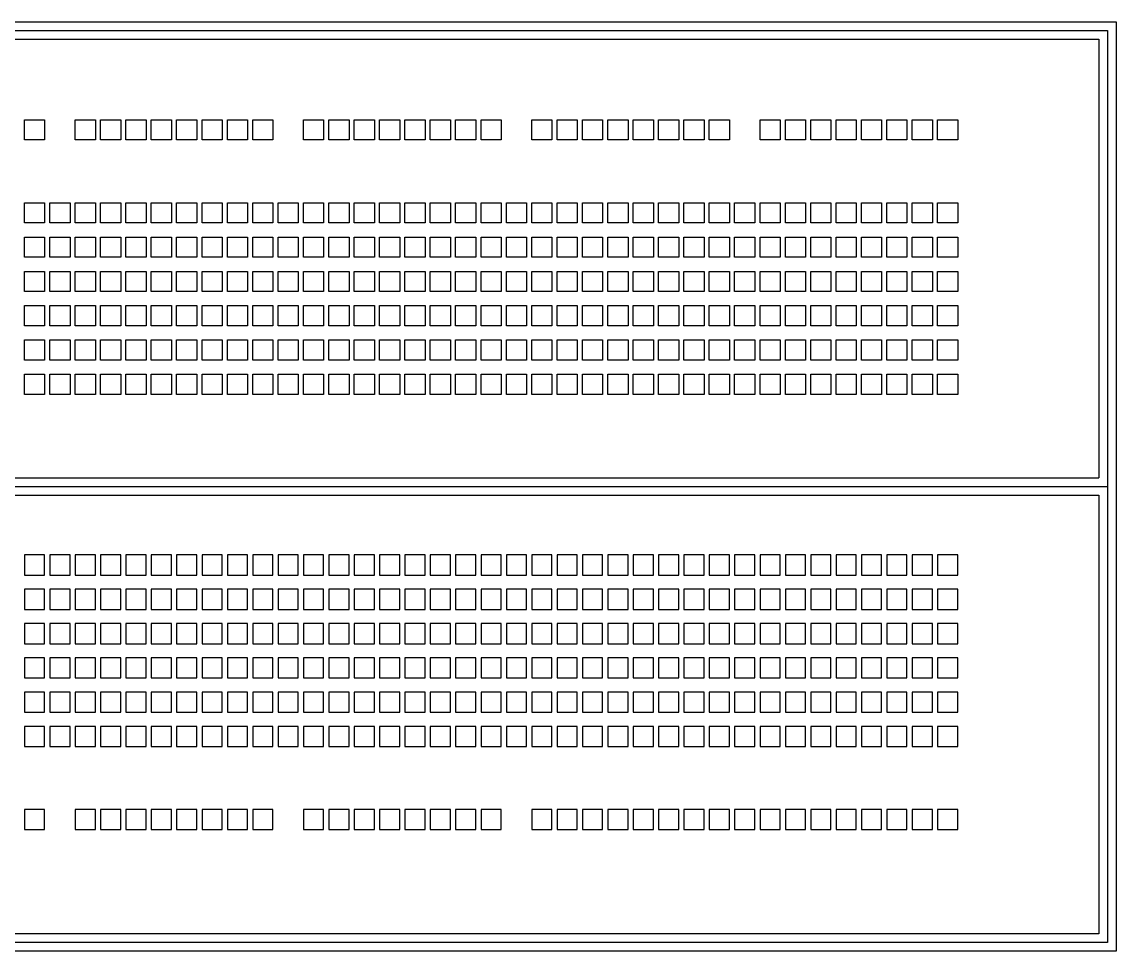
# Model space of a CAD drawing. Header units: millimetres. Extents: x 1729 to 7209, y 940 to 3564.
# Drawn here: x 2773.6 to 2837.2, y 2214.5 to 2268.5 of the extents above; entities that cross this region are included whole.
import ezdxf

# ---------------------------------------------------------------- set-up
doc = ezdxf.new("R2010")
doc.units = ezdxf.units.MM

# ---------------------------------------------------------------- blocks, each defined once
blk = doc.blocks.new('protobord16.5x5.4')
for p, q in [((2060.694, 2578.89), (2224.697, 2578.89)), ((2061.194, 2579.39), (2224.197, 2579.39)), ((2061.194, 2578.39), (2224.197, 2578.39))]:
    blk.add_line(p, q)
for points in [[(2060.194, 2605.889), (2225.197, 2605.889), (2225.197, 2551.89), (2060.194, 2551.89)], [(2060.694, 2605.389), (2224.697, 2605.389), (2224.697, 2552.39), (2060.694, 2552.39)], [(2161.736, 2600.206), (2162.909, 2600.206), (2162.909, 2599.033), (2161.736, 2599.033)], [(2164.685, 2600.206), (2165.858, 2600.206), (2165.858, 2599.033), (2164.685, 2599.033)], [(2166.16, 2600.206), (2167.332, 2600.206), (2167.332, 2599.033), (2166.16, 2599.033)], [(2167.634, 2600.206), (2168.807, 2600.206), (2168.807, 2599.033), (2167.634, 2599.033)], [(2169.108, 2600.206), (2170.281, 2600.206), (2170.281, 2599.033), (2169.108, 2599.033)], [(2170.583, 2600.206), (2171.755, 2600.206), (2171.755, 2599.033), (2170.583, 2599.033)], [(2172.057, 2600.206), (2173.23, 2600.206), (2173.23, 2599.033), (2172.057, 2599.033)], [(2173.532, 2600.206), (2174.704, 2600.206), (2174.704, 2599.033), (2173.532, 2599.033)], [(2175.006, 2600.206), (2176.179, 2600.206), (2176.179, 2599.033), (2175.006, 2599.033)], [(2177.955, 2600.206), (2179.128, 2600.206), (2179.128, 2599.033), (2177.955, 2599.033)], [(2179.429, 2600.206), (2180.602, 2600.206), (2180.602, 2599.033), (2179.429, 2599.033)], [(2180.904, 2600.206), (2182.076, 2600.206), (2182.076, 2599.033), (2180.904, 2599.033)], [(2182.378, 2600.206), (2183.551, 2600.206), (2183.551, 2599.033), (2182.378, 2599.033)], [(2183.853, 2600.206), (2185.025, 2600.206), (2185.025, 2599.033), (2183.853, 2599.033)], [(2185.327, 2600.206), (2186.5, 2600.206), (2186.5, 2599.033), (2185.327, 2599.033)], [(2186.801, 2600.206), (2187.974, 2600.206), (2187.974, 2599.033), (2186.801, 2599.033)], [(2188.276, 2600.206), (2189.449, 2600.206), (2189.449, 2599.033), (2188.276, 2599.033)], [(2191.225, 2600.206), (2192.397, 2600.206), (2192.397, 2599.033), (2191.225, 2599.033)], [(2192.699, 2600.206), (2193.872, 2600.206), (2193.872, 2599.033), (2192.699, 2599.033)], [(2194.174, 2600.206), (2195.346, 2600.206), (2195.346, 2599.033), (2194.174, 2599.033)], [(2195.648, 2600.206), (2196.821, 2600.206), (2196.821, 2599.033), (2195.648, 2599.033)], [(2197.122, 2600.206), (2198.295, 2600.206), (2198.295, 2599.033), (2197.122, 2599.033)], [(2198.597, 2600.206), (2199.769, 2600.206), (2199.769, 2599.033), (2198.597, 2599.033)], [(2200.071, 2600.206), (2201.244, 2600.206), (2201.244, 2599.033), (2200.071, 2599.033)], [(2201.546, 2600.206), (2202.718, 2600.206), (2202.718, 2599.033), (2201.546, 2599.033)], [(2204.495, 2600.206), (2205.667, 2600.206), (2205.667, 2599.033), (2204.495, 2599.033)], [(2205.969, 2600.206), (2207.142, 2600.206), (2207.142, 2599.033), (2205.969, 2599.033)], [(2207.443, 2600.206), (2208.616, 2600.206), (2208.616, 2599.033), (2207.443, 2599.033)], [(2208.918, 2600.206), (2210.09, 2600.206), (2210.09, 2599.033), (2208.918, 2599.033)], [(2210.392, 2600.206), (2211.565, 2600.206), (2211.565, 2599.033), (2210.392, 2599.033)], [(2211.867, 2600.206), (2213.039, 2600.206), (2213.039, 2599.033), (2211.867, 2599.033)], [(2213.341, 2600.206), (2214.514, 2600.206), (2214.514, 2599.033), (2213.341, 2599.033)], [(2214.816, 2600.206), (2215.988, 2600.206), (2215.988, 2599.033), (2214.816, 2599.033)], [(2161.736, 2595.378), (2162.909, 2595.378), (2162.909, 2594.205), (2161.736, 2594.205)], [(2163.211, 2595.378), (2164.383, 2595.378), (2164.383, 2594.205), (2163.211, 2594.205)], [(2164.685, 2595.378), (2165.858, 2595.378), (2165.858, 2594.205), (2164.685, 2594.205)], [(2166.16, 2595.378), (2167.332, 2595.378), (2167.332, 2594.205), (2166.16, 2594.205)], [(2167.634, 2595.378), (2168.807, 2595.378), (2168.807, 2594.205), (2167.634, 2594.205)], [(2169.108, 2595.378), (2170.281, 2595.378), (2170.281, 2594.205), (2169.108, 2594.205)], [(2170.583, 2595.378), (2171.755, 2595.378), (2171.755, 2594.205), (2170.583, 2594.205)], [(2172.057, 2595.378), (2173.23, 2595.378), (2173.23, 2594.205), (2172.057, 2594.205)], [(2173.532, 2595.378), (2174.704, 2595.378), (2174.704, 2594.205), (2173.532, 2594.205)], [(2175.006, 2595.378), (2176.179, 2595.378), (2176.179, 2594.205), (2175.006, 2594.205)], [(2176.48, 2595.378), (2177.653, 2595.378), (2177.653, 2594.205), (2176.48, 2594.205)], [(2177.955, 2595.378), (2179.128, 2595.378), (2179.128, 2594.205), (2177.955, 2594.205)], [(2179.429, 2595.378), (2180.602, 2595.378), (2180.602, 2594.205), (2179.429, 2594.205)], [(2180.904, 2595.378), (2182.076, 2595.378), (2182.076, 2594.205), (2180.904, 2594.205)], [(2182.378, 2595.378), (2183.551, 2595.378), (2183.551, 2594.205), (2182.378, 2594.205)], [(2183.853, 2595.378), (2185.025, 2595.378), (2185.025, 2594.205), (2183.853, 2594.205)], [(2185.327, 2595.378), (2186.5, 2595.378), (2186.5, 2594.205), (2185.327, 2594.205)], [(2186.801, 2595.378), (2187.974, 2595.378), (2187.974, 2594.205), (2186.801, 2594.205)], [(2188.276, 2595.378), (2189.449, 2595.378), (2189.449, 2594.205), (2188.276, 2594.205)], [(2189.75, 2595.378), (2190.923, 2595.378), (2190.923, 2594.205), (2189.75, 2594.205)], [(2191.225, 2595.378), (2192.397, 2595.378), (2192.397, 2594.205), (2191.225, 2594.205)], [(2192.699, 2595.378), (2193.872, 2595.378), (2193.872, 2594.205), (2192.699, 2594.205)], [(2194.174, 2595.378), (2195.346, 2595.378), (2195.346, 2594.205), (2194.174, 2594.205)], [(2195.648, 2595.378), (2196.821, 2595.378), (2196.821, 2594.205), (2195.648, 2594.205)], [(2197.122, 2595.378), (2198.295, 2595.378), (2198.295, 2594.205), (2197.122, 2594.205)], [(2198.597, 2595.378), (2199.769, 2595.378), (2199.769, 2594.205), (2198.597, 2594.205)], [(2200.071, 2595.378), (2201.244, 2595.378), (2201.244, 2594.205), (2200.071, 2594.205)], [(2201.546, 2595.378), (2202.718, 2595.378), (2202.718, 2594.205), (2201.546, 2594.205)], [(2203.02, 2595.378), (2204.193, 2595.378), (2204.193, 2594.205), (2203.02, 2594.205)], [(2204.495, 2595.378), (2205.667, 2595.378), (2205.667, 2594.205), (2204.495, 2594.205)], [(2205.969, 2595.378), (2207.142, 2595.378), (2207.142, 2594.205), (2205.969, 2594.205)], [(2207.443, 2595.378), (2208.616, 2595.378), (2208.616, 2594.205), (2207.443, 2594.205)], [(2208.918, 2595.378), (2210.09, 2595.378), (2210.09, 2594.205), (2208.918, 2594.205)], [(2210.392, 2595.378), (2211.565, 2595.378), (2211.565, 2594.205), (2210.392, 2594.205)], [(2211.867, 2595.378), (2213.039, 2595.378), (2213.039, 2594.205), (2211.867, 2594.205)], [(2213.341, 2595.378), (2214.514, 2595.378), (2214.514, 2594.205), (2213.341, 2594.205)], [(2214.816, 2595.378), (2215.988, 2595.378), (2215.988, 2594.205), (2214.816, 2594.205)], [(2161.736, 2593.385), (2162.909, 2593.385), (2162.909, 2592.213), (2161.736, 2592.213)], [(2163.211, 2593.385), (2164.383, 2593.385), (2164.383, 2592.213), (2163.211, 2592.213)], [(2164.685, 2593.385), (2165.858, 2593.385), (2165.858, 2592.213), (2164.685, 2592.213)], [(2166.16, 2593.385), (2167.332, 2593.385), (2167.332, 2592.213), (2166.16, 2592.213)], [(2167.634, 2593.385), (2168.807, 2593.385), (2168.807, 2592.213), (2167.634, 2592.213)], [(2169.108, 2593.385), (2170.281, 2593.385), (2170.281, 2592.213), (2169.108, 2592.213)], [(2170.583, 2593.385), (2171.755, 2593.385), (2171.755, 2592.213), (2170.583, 2592.213)], [(2172.057, 2593.385), (2173.23, 2593.385), (2173.23, 2592.213), (2172.057, 2592.213)], [(2173.532, 2593.385), (2174.704, 2593.385), (2174.704, 2592.213), (2173.532, 2592.213)], [(2175.006, 2593.385), (2176.179, 2593.385), (2176.179, 2592.213), (2175.006, 2592.213)], [(2176.48, 2593.385), (2177.653, 2593.385), (2177.653, 2592.213), (2176.48, 2592.213)], [(2177.955, 2593.385), (2179.128, 2593.385), (2179.128, 2592.213), (2177.955, 2592.213)], [(2179.429, 2593.385), (2180.602, 2593.385), (2180.602, 2592.213), (2179.429, 2592.213)], [(2180.904, 2593.385), (2182.076, 2593.385), (2182.076, 2592.213), (2180.904, 2592.213)], [(2182.378, 2593.385), (2183.551, 2593.385), (2183.551, 2592.213), (2182.378, 2592.213)], [(2183.853, 2593.385), (2185.025, 2593.385), (2185.025, 2592.213), (2183.853, 2592.213)], [(2185.327, 2593.385), (2186.5, 2593.385), (2186.5, 2592.213), (2185.327, 2592.213)], [(2186.801, 2593.385), (2187.974, 2593.385), (2187.974, 2592.213), (2186.801, 2592.213)], [(2188.276, 2593.385), (2189.449, 2593.385), (2189.449, 2592.213), (2188.276, 2592.213)], [(2189.75, 2593.385), (2190.923, 2593.385), (2190.923, 2592.213), (2189.75, 2592.213)], [(2191.225, 2593.385), (2192.397, 2593.385), (2192.397, 2592.213), (2191.225, 2592.213)], [(2192.699, 2593.385), (2193.872, 2593.385), (2193.872, 2592.213), (2192.699, 2592.213)], [(2194.174, 2593.385), (2195.346, 2593.385), (2195.346, 2592.213), (2194.174, 2592.213)], [(2195.648, 2593.385), (2196.821, 2593.385), (2196.821, 2592.213), (2195.648, 2592.213)], [(2197.122, 2593.385), (2198.295, 2593.385), (2198.295, 2592.213), (2197.122, 2592.213)], [(2198.597, 2593.385), (2199.769, 2593.385), (2199.769, 2592.213), (2198.597, 2592.213)], [(2200.071, 2593.385), (2201.244, 2593.385), (2201.244, 2592.213), (2200.071, 2592.213)], [(2201.546, 2593.385), (2202.718, 2593.385), (2202.718, 2592.213), (2201.546, 2592.213)], [(2203.02, 2593.385), (2204.193, 2593.385), (2204.193, 2592.213), (2203.02, 2592.213)], [(2204.495, 2593.385), (2205.667, 2593.385), (2205.667, 2592.213), (2204.495, 2592.213)], [(2205.969, 2593.385), (2207.142, 2593.385), (2207.142, 2592.213), (2205.969, 2592.213)], [(2207.443, 2593.385), (2208.616, 2593.385), (2208.616, 2592.213), (2207.443, 2592.213)], [(2208.918, 2593.385), (2210.09, 2593.385), (2210.09, 2592.213), (2208.918, 2592.213)], [(2210.392, 2593.385), (2211.565, 2593.385), (2211.565, 2592.213), (2210.392, 2592.213)], [(2211.867, 2593.385), (2213.039, 2593.385), (2213.039, 2592.213), (2211.867, 2592.213)], [(2213.341, 2593.385), (2214.514, 2593.385), (2214.514, 2592.213), (2213.341, 2592.213)], [(2214.816, 2593.385), (2215.988, 2593.385), (2215.988, 2592.213), (2214.816, 2592.213)], [(2161.736, 2591.393), (2162.909, 2591.393), (2162.909, 2590.22), (2161.736, 2590.22)], [(2163.211, 2591.393), (2164.383, 2591.393), (2164.383, 2590.22), (2163.211, 2590.22)], [(2164.685, 2591.393), (2165.858, 2591.393), (2165.858, 2590.22), (2164.685, 2590.22)], [(2166.16, 2591.393), (2167.332, 2591.393), (2167.332, 2590.22), (2166.16, 2590.22)], [(2167.634, 2591.393), (2168.807, 2591.393), (2168.807, 2590.22), (2167.634, 2590.22)], [(2169.108, 2591.393), (2170.281, 2591.393), (2170.281, 2590.22), (2169.108, 2590.22)], [(2170.583, 2591.393), (2171.755, 2591.393), (2171.755, 2590.22), (2170.583, 2590.22)], [(2172.057, 2591.393), (2173.23, 2591.393), (2173.23, 2590.22), (2172.057, 2590.22)], [(2173.532, 2591.393), (2174.704, 2591.393), (2174.704, 2590.22), (2173.532, 2590.22)], [(2175.006, 2591.393), (2176.179, 2591.393), (2176.179, 2590.22), (2175.006, 2590.22)], [(2176.48, 2591.393), (2177.653, 2591.393), (2177.653, 2590.22), (2176.48, 2590.22)], [(2177.955, 2591.393), (2179.128, 2591.393), (2179.128, 2590.22), (2177.955, 2590.22)], [(2179.429, 2591.393), (2180.602, 2591.393), (2180.602, 2590.22), (2179.429, 2590.22)], [(2180.904, 2591.393), (2182.076, 2591.393), (2182.076, 2590.22), (2180.904, 2590.22)], [(2182.378, 2591.393), (2183.551, 2591.393), (2183.551, 2590.22), (2182.378, 2590.22)], [(2183.853, 2591.393), (2185.025, 2591.393), (2185.025, 2590.22), (2183.853, 2590.22)], [(2185.327, 2591.393), (2186.5, 2591.393), (2186.5, 2590.22), (2185.327, 2590.22)], [(2186.801, 2591.393), (2187.974, 2591.393), (2187.974, 2590.22), (2186.801, 2590.22)], [(2188.276, 2591.393), (2189.449, 2591.393), (2189.449, 2590.22), (2188.276, 2590.22)], [(2189.75, 2591.393), (2190.923, 2591.393), (2190.923, 2590.22), (2189.75, 2590.22)], [(2191.225, 2591.393), (2192.397, 2591.393), (2192.397, 2590.22), (2191.225, 2590.22)], [(2192.699, 2591.393), (2193.872, 2591.393), (2193.872, 2590.22), (2192.699, 2590.22)], [(2194.174, 2591.393), (2195.346, 2591.393), (2195.346, 2590.22), (2194.174, 2590.22)], [(2195.648, 2591.393), (2196.821, 2591.393), (2196.821, 2590.22), (2195.648, 2590.22)], [(2197.122, 2591.393), (2198.295, 2591.393), (2198.295, 2590.22), (2197.122, 2590.22)], [(2198.597, 2591.393), (2199.769, 2591.393), (2199.769, 2590.22), (2198.597, 2590.22)], [(2200.071, 2591.393), (2201.244, 2591.393), (2201.244, 2590.22), (2200.071, 2590.22)], [(2201.546, 2591.393), (2202.718, 2591.393), (2202.718, 2590.22), (2201.546, 2590.22)], [(2203.02, 2591.393), (2204.193, 2591.393), (2204.193, 2590.22), (2203.02, 2590.22)], [(2204.495, 2591.393), (2205.667, 2591.393), (2205.667, 2590.22), (2204.495, 2590.22)], [(2205.969, 2591.393), (2207.142, 2591.393), (2207.142, 2590.22), (2205.969, 2590.22)], [(2207.443, 2591.393), (2208.616, 2591.393), (2208.616, 2590.22), (2207.443, 2590.22)], [(2208.918, 2591.393), (2210.09, 2591.393), (2210.09, 2590.22), (2208.918, 2590.22)], [(2210.392, 2591.393), (2211.565, 2591.393), (2211.565, 2590.22), (2210.392, 2590.22)], [(2211.867, 2591.393), (2213.039, 2591.393), (2213.039, 2590.22), (2211.867, 2590.22)], [(2213.341, 2591.393), (2214.514, 2591.393), (2214.514, 2590.22), (2213.341, 2590.22)], [(2214.816, 2591.393), (2215.988, 2591.393), (2215.988, 2590.22), (2214.816, 2590.22)], [(2161.736, 2589.4), (2162.909, 2589.4), (2162.909, 2588.228), (2161.736, 2588.228)], [(2163.211, 2589.4), (2164.383, 2589.4), (2164.383, 2588.228), (2163.211, 2588.228)], [(2164.685, 2589.4), (2165.858, 2589.4), (2165.858, 2588.228), (2164.685, 2588.228)], [(2166.16, 2589.4), (2167.332, 2589.4), (2167.332, 2588.228), (2166.16, 2588.228)], [(2167.634, 2589.4), (2168.807, 2589.4), (2168.807, 2588.228), (2167.634, 2588.228)], [(2169.108, 2589.4), (2170.281, 2589.4), (2170.281, 2588.228), (2169.108, 2588.228)], [(2170.583, 2589.4), (2171.755, 2589.4), (2171.755, 2588.228), (2170.583, 2588.228)], [(2172.057, 2589.4), (2173.23, 2589.4), (2173.23, 2588.228), (2172.057, 2588.228)], [(2173.532, 2589.4), (2174.704, 2589.4), (2174.704, 2588.228), (2173.532, 2588.228)], [(2175.006, 2589.4), (2176.179, 2589.4), (2176.179, 2588.228), (2175.006, 2588.228)], [(2176.48, 2589.4), (2177.653, 2589.4), (2177.653, 2588.228), (2176.48, 2588.228)], [(2177.955, 2589.4), (2179.128, 2589.4), (2179.128, 2588.228), (2177.955, 2588.228)], [(2179.429, 2589.4), (2180.602, 2589.4), (2180.602, 2588.228), (2179.429, 2588.228)], [(2180.904, 2589.4), (2182.076, 2589.4), (2182.076, 2588.228), (2180.904, 2588.228)], [(2182.378, 2589.4), (2183.551, 2589.4), (2183.551, 2588.228), (2182.378, 2588.228)], [(2183.853, 2589.4), (2185.025, 2589.4), (2185.025, 2588.228), (2183.853, 2588.228)], [(2185.327, 2589.4), (2186.5, 2589.4), (2186.5, 2588.228), (2185.327, 2588.228)], [(2186.801, 2589.4), (2187.974, 2589.4), (2187.974, 2588.228), (2186.801, 2588.228)], [(2188.276, 2589.4), (2189.449, 2589.4), (2189.449, 2588.228), (2188.276, 2588.228)], [(2189.75, 2589.4), (2190.923, 2589.4), (2190.923, 2588.228), (2189.75, 2588.228)], [(2191.225, 2589.4), (2192.397, 2589.4), (2192.397, 2588.228), (2191.225, 2588.228)], [(2192.699, 2589.4), (2193.872, 2589.4), (2193.872, 2588.228), (2192.699, 2588.228)], [(2194.174, 2589.4), (2195.346, 2589.4), (2195.346, 2588.228), (2194.174, 2588.228)], [(2195.648, 2589.4), (2196.821, 2589.4), (2196.821, 2588.228), (2195.648, 2588.228)], [(2197.122, 2589.4), (2198.295, 2589.4), (2198.295, 2588.228), (2197.122, 2588.228)], [(2198.597, 2589.4), (2199.769, 2589.4), (2199.769, 2588.228), (2198.597, 2588.228)], [(2200.071, 2589.4), (2201.244, 2589.4), (2201.244, 2588.228), (2200.071, 2588.228)], [(2201.546, 2589.4), (2202.718, 2589.4), (2202.718, 2588.228), (2201.546, 2588.228)], [(2203.02, 2589.4), (2204.193, 2589.4), (2204.193, 2588.228), (2203.02, 2588.228)], [(2204.495, 2589.4), (2205.667, 2589.4), (2205.667, 2588.228), (2204.495, 2588.228)], [(2205.969, 2589.4), (2207.142, 2589.4), (2207.142, 2588.228), (2205.969, 2588.228)], [(2207.443, 2589.4), (2208.616, 2589.4), (2208.616, 2588.228), (2207.443, 2588.228)], [(2208.918, 2589.4), (2210.09, 2589.4), (2210.09, 2588.228), (2208.918, 2588.228)], [(2210.392, 2589.4), (2211.565, 2589.4), (2211.565, 2588.228), (2210.392, 2588.228)], [(2211.867, 2589.4), (2213.039, 2589.4), (2213.039, 2588.228), (2211.867, 2588.228)], [(2213.341, 2589.4), (2214.514, 2589.4), (2214.514, 2588.228), (2213.341, 2588.228)], [(2214.816, 2589.4), (2215.988, 2589.4), (2215.988, 2588.228), (2214.816, 2588.228)], [(2161.736, 2587.408), (2162.909, 2587.408), (2162.909, 2586.235), (2161.736, 2586.235)], [(2163.211, 2587.408), (2164.383, 2587.408), (2164.383, 2586.235), (2163.211, 2586.235)], [(2164.685, 2587.408), (2165.858, 2587.408), (2165.858, 2586.235), (2164.685, 2586.235)], [(2166.16, 2587.408), (2167.332, 2587.408), (2167.332, 2586.235), (2166.16, 2586.235)], [(2167.634, 2587.408), (2168.807, 2587.408), (2168.807, 2586.235), (2167.634, 2586.235)], [(2169.108, 2587.408), (2170.281, 2587.408), (2170.281, 2586.235), (2169.108, 2586.235)], [(2170.583, 2587.408), (2171.755, 2587.408), (2171.755, 2586.235), (2170.583, 2586.235)], [(2172.057, 2587.408), (2173.23, 2587.408), (2173.23, 2586.235), (2172.057, 2586.235)], [(2173.532, 2587.408), (2174.704, 2587.408), (2174.704, 2586.235), (2173.532, 2586.235)], [(2175.006, 2587.408), (2176.179, 2587.408), (2176.179, 2586.235), (2175.006, 2586.235)], [(2176.48, 2587.408), (2177.653, 2587.408), (2177.653, 2586.235), (2176.48, 2586.235)], [(2177.955, 2587.408), (2179.128, 2587.408), (2179.128, 2586.235), (2177.955, 2586.235)], [(2179.429, 2587.408), (2180.602, 2587.408), (2180.602, 2586.235), (2179.429, 2586.235)], [(2180.904, 2587.408), (2182.076, 2587.408), (2182.076, 2586.235), (2180.904, 2586.235)], [(2182.378, 2587.408), (2183.551, 2587.408), (2183.551, 2586.235), (2182.378, 2586.235)], [(2183.853, 2587.408), (2185.025, 2587.408), (2185.025, 2586.235), (2183.853, 2586.235)], [(2185.327, 2587.408), (2186.5, 2587.408), (2186.5, 2586.235), (2185.327, 2586.235)], [(2186.801, 2587.408), (2187.974, 2587.408), (2187.974, 2586.235), (2186.801, 2586.235)], [(2188.276, 2587.408), (2189.449, 2587.408), (2189.449, 2586.235), (2188.276, 2586.235)], [(2189.75, 2587.408), (2190.923, 2587.408), (2190.923, 2586.235), (2189.75, 2586.235)], [(2191.225, 2587.408), (2192.397, 2587.408), (2192.397, 2586.235), (2191.225, 2586.235)], [(2192.699, 2587.408), (2193.872, 2587.408), (2193.872, 2586.235), (2192.699, 2586.235)], [(2194.174, 2587.408), (2195.346, 2587.408), (2195.346, 2586.235), (2194.174, 2586.235)], [(2195.648, 2587.408), (2196.821, 2587.408), (2196.821, 2586.235), (2195.648, 2586.235)], [(2197.122, 2587.408), (2198.295, 2587.408), (2198.295, 2586.235), (2197.122, 2586.235)], [(2198.597, 2587.408), (2199.769, 2587.408), (2199.769, 2586.235), (2198.597, 2586.235)], [(2200.071, 2587.408), (2201.244, 2587.408), (2201.244, 2586.235), (2200.071, 2586.235)], [(2201.546, 2587.408), (2202.718, 2587.408), (2202.718, 2586.235), (2201.546, 2586.235)], [(2203.02, 2587.408), (2204.193, 2587.408), (2204.193, 2586.235), (2203.02, 2586.235)], [(2204.495, 2587.408), (2205.667, 2587.408), (2205.667, 2586.235), (2204.495, 2586.235)], [(2205.969, 2587.408), (2207.142, 2587.408), (2207.142, 2586.235), (2205.969, 2586.235)], [(2207.443, 2587.408), (2208.616, 2587.408), (2208.616, 2586.235), (2207.443, 2586.235)], [(2208.918, 2587.408), (2210.09, 2587.408), (2210.09, 2586.235), (2208.918, 2586.235)], [(2210.392, 2587.408), (2211.565, 2587.408), (2211.565, 2586.235), (2210.392, 2586.235)], [(2211.867, 2587.408), (2213.039, 2587.408), (2213.039, 2586.235), (2211.867, 2586.235)], [(2213.341, 2587.408), (2214.514, 2587.408), (2214.514, 2586.235), (2213.341, 2586.235)], [(2214.816, 2587.408), (2215.988, 2587.408), (2215.988, 2586.235), (2214.816, 2586.235)], [(2161.736, 2585.415), (2162.909, 2585.415), (2162.909, 2584.243), (2161.736, 2584.243)], [(2163.211, 2585.415), (2164.383, 2585.415), (2164.383, 2584.243), (2163.211, 2584.243)], [(2164.685, 2585.415), (2165.858, 2585.415), (2165.858, 2584.243), (2164.685, 2584.243)], [(2166.16, 2585.415), (2167.332, 2585.415), (2167.332, 2584.243), (2166.16, 2584.243)], [(2167.634, 2585.415), (2168.807, 2585.415), (2168.807, 2584.243), (2167.634, 2584.243)], [(2169.108, 2585.415), (2170.281, 2585.415), (2170.281, 2584.243), (2169.108, 2584.243)], [(2170.583, 2585.415), (2171.755, 2585.415), (2171.755, 2584.243), (2170.583, 2584.243)], [(2172.057, 2585.415), (2173.23, 2585.415), (2173.23, 2584.243), (2172.057, 2584.243)], [(2173.532, 2585.415), (2174.704, 2585.415), (2174.704, 2584.243), (2173.532, 2584.243)], [(2175.006, 2585.415), (2176.179, 2585.415), (2176.179, 2584.243), (2175.006, 2584.243)], [(2176.48, 2585.415), (2177.653, 2585.415), (2177.653, 2584.243), (2176.48, 2584.243)], [(2177.955, 2585.415), (2179.128, 2585.415), (2179.128, 2584.243), (2177.955, 2584.243)], [(2179.429, 2585.415), (2180.602, 2585.415), (2180.602, 2584.243), (2179.429, 2584.243)], [(2180.904, 2585.415), (2182.076, 2585.415), (2182.076, 2584.243), (2180.904, 2584.243)], [(2182.378, 2585.415), (2183.551, 2585.415), (2183.551, 2584.243), (2182.378, 2584.243)], [(2183.853, 2585.415), (2185.025, 2585.415), (2185.025, 2584.243), (2183.853, 2584.243)], [(2185.327, 2585.415), (2186.5, 2585.415), (2186.5, 2584.243), (2185.327, 2584.243)], [(2186.801, 2585.415), (2187.974, 2585.415), (2187.974, 2584.243), (2186.801, 2584.243)], [(2188.276, 2585.415), (2189.449, 2585.415), (2189.449, 2584.243), (2188.276, 2584.243)], [(2189.75, 2585.415), (2190.923, 2585.415), (2190.923, 2584.243), (2189.75, 2584.243)], [(2191.225, 2585.415), (2192.397, 2585.415), (2192.397, 2584.243), (2191.225, 2584.243)], [(2192.699, 2585.415), (2193.872, 2585.415), (2193.872, 2584.243), (2192.699, 2584.243)], [(2194.174, 2585.415), (2195.346, 2585.415), (2195.346, 2584.243), (2194.174, 2584.243)], [(2195.648, 2585.415), (2196.821, 2585.415), (2196.821, 2584.243), (2195.648, 2584.243)], [(2197.122, 2585.415), (2198.295, 2585.415), (2198.295, 2584.243), (2197.122, 2584.243)], [(2198.597, 2585.415), (2199.769, 2585.415), (2199.769, 2584.243), (2198.597, 2584.243)], [(2200.071, 2585.415), (2201.244, 2585.415), (2201.244, 2584.243), (2200.071, 2584.243)], [(2201.546, 2585.415), (2202.718, 2585.415), (2202.718, 2584.243), (2201.546, 2584.243)], [(2203.02, 2585.415), (2204.193, 2585.415), (2204.193, 2584.243), (2203.02, 2584.243)], [(2204.495, 2585.415), (2205.667, 2585.415), (2205.667, 2584.243), (2204.495, 2584.243)], [(2205.969, 2585.415), (2207.142, 2585.415), (2207.142, 2584.243), (2205.969, 2584.243)], [(2207.443, 2585.415), (2208.616, 2585.415), (2208.616, 2584.243), (2207.443, 2584.243)], [(2208.918, 2585.415), (2210.09, 2585.415), (2210.09, 2584.243), (2208.918, 2584.243)], [(2210.392, 2585.415), (2211.565, 2585.415), (2211.565, 2584.243), (2210.392, 2584.243)], [(2211.867, 2585.415), (2213.039, 2585.415), (2213.039, 2584.243), (2211.867, 2584.243)], [(2213.341, 2585.415), (2214.514, 2585.415), (2214.514, 2584.243), (2213.341, 2584.243)], [(2214.816, 2585.415), (2215.988, 2585.415), (2215.988, 2584.243), (2214.816, 2584.243)], [(2161.736, 2573.74), (2162.909, 2573.74), (2162.909, 2574.913), (2161.736, 2574.913)], [(2163.211, 2573.74), (2164.383, 2573.74), (2164.383, 2574.913), (2163.211, 2574.913)], [(2164.685, 2573.74), (2165.858, 2573.74), (2165.858, 2574.913), (2164.685, 2574.913)], [(2166.16, 2573.74), (2167.332, 2573.74), (2167.332, 2574.913), (2166.16, 2574.913)], [(2167.634, 2573.74), (2168.807, 2573.74), (2168.807, 2574.913), (2167.634, 2574.913)], [(2169.108, 2573.74), (2170.281, 2573.74), (2170.281, 2574.913), (2169.108, 2574.913)], [(2170.583, 2573.74), (2171.755, 2573.74), (2171.755, 2574.913), (2170.583, 2574.913)], [(2172.057, 2573.74), (2173.23, 2573.74), (2173.23, 2574.913), (2172.057, 2574.913)], [(2173.532, 2573.74), (2174.704, 2573.74), (2174.704, 2574.913), (2173.532, 2574.913)], [(2175.006, 2573.74), (2176.179, 2573.74), (2176.179, 2574.913), (2175.006, 2574.913)], [(2176.48, 2573.74), (2177.653, 2573.74), (2177.653, 2574.913), (2176.48, 2574.913)], [(2177.955, 2573.74), (2179.128, 2573.74), (2179.128, 2574.913), (2177.955, 2574.913)], [(2179.429, 2573.74), (2180.602, 2573.74), (2180.602, 2574.913), (2179.429, 2574.913)], [(2180.904, 2573.74), (2182.076, 2573.74), (2182.076, 2574.913), (2180.904, 2574.913)], [(2182.378, 2573.74), (2183.551, 2573.74), (2183.551, 2574.913), (2182.378, 2574.913)], [(2183.853, 2573.74), (2185.025, 2573.74), (2185.025, 2574.913), (2183.853, 2574.913)], [(2185.327, 2573.74), (2186.5, 2573.74), (2186.5, 2574.913), (2185.327, 2574.913)], [(2186.801, 2573.74), (2187.974, 2573.74), (2187.974, 2574.913), (2186.801, 2574.913)], [(2188.276, 2573.74), (2189.449, 2573.74), (2189.449, 2574.913), (2188.276, 2574.913)], [(2189.75, 2573.74), (2190.923, 2573.74), (2190.923, 2574.913), (2189.75, 2574.913)], [(2191.225, 2573.74), (2192.397, 2573.74), (2192.397, 2574.913), (2191.225, 2574.913)], [(2192.699, 2573.74), (2193.872, 2573.74), (2193.872, 2574.913), (2192.699, 2574.913)], [(2194.174, 2573.74), (2195.346, 2573.74), (2195.346, 2574.913), (2194.174, 2574.913)], [(2195.648, 2573.74), (2196.821, 2573.74), (2196.821, 2574.913), (2195.648, 2574.913)], [(2197.122, 2573.74), (2198.295, 2573.74), (2198.295, 2574.913), (2197.122, 2574.913)], [(2198.597, 2573.74), (2199.769, 2573.74), (2199.769, 2574.913), (2198.597, 2574.913)], [(2200.071, 2573.74), (2201.244, 2573.74), (2201.244, 2574.913), (2200.071, 2574.913)], [(2201.546, 2573.74), (2202.718, 2573.74), (2202.718, 2574.913), (2201.546, 2574.913)], [(2203.02, 2573.74), (2204.193, 2573.74), (2204.193, 2574.913), (2203.02, 2574.913)], [(2204.495, 2573.74), (2205.667, 2573.74), (2205.667, 2574.913), (2204.495, 2574.913)], [(2205.969, 2573.74), (2207.142, 2573.74), (2207.142, 2574.913), (2205.969, 2574.913)], [(2207.443, 2573.74), (2208.616, 2573.74), (2208.616, 2574.913), (2207.443, 2574.913)], [(2208.918, 2573.74), (2210.09, 2573.74), (2210.09, 2574.913), (2208.918, 2574.913)], [(2210.392, 2573.74), (2211.565, 2573.74), (2211.565, 2574.913), (2210.392, 2574.913)], [(2211.867, 2573.74), (2213.039, 2573.74), (2213.039, 2574.913), (2211.867, 2574.913)], [(2213.341, 2573.74), (2214.514, 2573.74), (2214.514, 2574.913), (2213.341, 2574.913)], [(2214.816, 2573.74), (2215.988, 2573.74), (2215.988, 2574.913), (2214.816, 2574.913)], [(2161.736, 2571.748), (2162.909, 2571.748), (2162.909, 2572.92), (2161.736, 2572.92)], [(2163.211, 2571.748), (2164.383, 2571.748), (2164.383, 2572.92), (2163.211, 2572.92)], [(2164.685, 2571.748), (2165.858, 2571.748), (2165.858, 2572.92), (2164.685, 2572.92)], [(2166.16, 2571.748), (2167.332, 2571.748), (2167.332, 2572.92), (2166.16, 2572.92)], [(2167.634, 2571.748), (2168.807, 2571.748), (2168.807, 2572.92), (2167.634, 2572.92)], [(2169.108, 2571.748), (2170.281, 2571.748), (2170.281, 2572.92), (2169.108, 2572.92)], [(2170.583, 2571.748), (2171.755, 2571.748), (2171.755, 2572.92), (2170.583, 2572.92)], [(2172.057, 2571.748), (2173.23, 2571.748), (2173.23, 2572.92), (2172.057, 2572.92)], [(2173.532, 2571.748), (2174.704, 2571.748), (2174.704, 2572.92), (2173.532, 2572.92)], [(2175.006, 2571.748), (2176.179, 2571.748), (2176.179, 2572.92), (2175.006, 2572.92)], [(2176.48, 2571.748), (2177.653, 2571.748), (2177.653, 2572.92), (2176.48, 2572.92)], [(2177.955, 2571.748), (2179.128, 2571.748), (2179.128, 2572.92), (2177.955, 2572.92)], [(2179.429, 2571.748), (2180.602, 2571.748), (2180.602, 2572.92), (2179.429, 2572.92)], [(2180.904, 2571.748), (2182.076, 2571.748), (2182.076, 2572.92), (2180.904, 2572.92)], [(2182.378, 2571.748), (2183.551, 2571.748), (2183.551, 2572.92), (2182.378, 2572.92)], [(2183.853, 2571.748), (2185.025, 2571.748), (2185.025, 2572.92), (2183.853, 2572.92)], [(2185.327, 2571.748), (2186.5, 2571.748), (2186.5, 2572.92), (2185.327, 2572.92)], [(2186.801, 2571.748), (2187.974, 2571.748), (2187.974, 2572.92), (2186.801, 2572.92)], [(2188.276, 2571.748), (2189.449, 2571.748), (2189.449, 2572.92), (2188.276, 2572.92)], [(2189.75, 2571.748), (2190.923, 2571.748), (2190.923, 2572.92), (2189.75, 2572.92)], [(2191.225, 2571.748), (2192.397, 2571.748), (2192.397, 2572.92), (2191.225, 2572.92)], [(2192.699, 2571.748), (2193.872, 2571.748), (2193.872, 2572.92), (2192.699, 2572.92)], [(2194.174, 2571.748), (2195.346, 2571.748), (2195.346, 2572.92), (2194.174, 2572.92)], [(2195.648, 2571.748), (2196.821, 2571.748), (2196.821, 2572.92), (2195.648, 2572.92)], [(2197.122, 2571.748), (2198.295, 2571.748), (2198.295, 2572.92), (2197.122, 2572.92)], [(2198.597, 2571.748), (2199.769, 2571.748), (2199.769, 2572.92), (2198.597, 2572.92)], [(2200.071, 2571.748), (2201.244, 2571.748), (2201.244, 2572.92), (2200.071, 2572.92)], [(2201.546, 2571.748), (2202.718, 2571.748), (2202.718, 2572.92), (2201.546, 2572.92)], [(2203.02, 2571.748), (2204.193, 2571.748), (2204.193, 2572.92), (2203.02, 2572.92)], [(2204.495, 2571.748), (2205.667, 2571.748), (2205.667, 2572.92), (2204.495, 2572.92)], [(2205.969, 2571.748), (2207.142, 2571.748), (2207.142, 2572.92), (2205.969, 2572.92)], [(2207.443, 2571.748), (2208.616, 2571.748), (2208.616, 2572.92), (2207.443, 2572.92)], [(2208.918, 2571.748), (2210.09, 2571.748), (2210.09, 2572.92), (2208.918, 2572.92)], [(2210.392, 2571.748), (2211.565, 2571.748), (2211.565, 2572.92), (2210.392, 2572.92)], [(2211.867, 2571.748), (2213.039, 2571.748), (2213.039, 2572.92), (2211.867, 2572.92)], [(2213.341, 2571.748), (2214.514, 2571.748), (2214.514, 2572.92), (2213.341, 2572.92)], [(2214.816, 2571.748), (2215.988, 2571.748), (2215.988, 2572.92), (2214.816, 2572.92)], [(2161.736, 2569.755), (2162.909, 2569.755), (2162.909, 2570.928), (2161.736, 2570.928)], [(2163.211, 2569.755), (2164.383, 2569.755), (2164.383, 2570.928), (2163.211, 2570.928)], [(2164.685, 2569.755), (2165.858, 2569.755), (2165.858, 2570.928), (2164.685, 2570.928)], [(2166.16, 2569.755), (2167.332, 2569.755), (2167.332, 2570.928), (2166.16, 2570.928)], [(2167.634, 2569.755), (2168.807, 2569.755), (2168.807, 2570.928), (2167.634, 2570.928)], [(2169.108, 2569.755), (2170.281, 2569.755), (2170.281, 2570.928), (2169.108, 2570.928)], [(2170.583, 2569.755), (2171.755, 2569.755), (2171.755, 2570.928), (2170.583, 2570.928)], [(2172.057, 2569.755), (2173.23, 2569.755), (2173.23, 2570.928), (2172.057, 2570.928)], [(2173.532, 2569.755), (2174.704, 2569.755), (2174.704, 2570.928), (2173.532, 2570.928)], [(2175.006, 2569.755), (2176.179, 2569.755), (2176.179, 2570.928), (2175.006, 2570.928)], [(2176.48, 2569.755), (2177.653, 2569.755), (2177.653, 2570.928), (2176.48, 2570.928)], [(2177.955, 2569.755), (2179.128, 2569.755), (2179.128, 2570.928), (2177.955, 2570.928)], [(2179.429, 2569.755), (2180.602, 2569.755), (2180.602, 2570.928), (2179.429, 2570.928)], [(2180.904, 2569.755), (2182.076, 2569.755), (2182.076, 2570.928), (2180.904, 2570.928)], [(2182.378, 2569.755), (2183.551, 2569.755), (2183.551, 2570.928), (2182.378, 2570.928)], [(2183.853, 2569.755), (2185.025, 2569.755), (2185.025, 2570.928), (2183.853, 2570.928)], [(2185.327, 2569.755), (2186.5, 2569.755), (2186.5, 2570.928), (2185.327, 2570.928)], [(2186.801, 2569.755), (2187.974, 2569.755), (2187.974, 2570.928), (2186.801, 2570.928)], [(2188.276, 2569.755), (2189.449, 2569.755), (2189.449, 2570.928), (2188.276, 2570.928)], [(2189.75, 2569.755), (2190.923, 2569.755), (2190.923, 2570.928), (2189.75, 2570.928)], [(2191.225, 2569.755), (2192.397, 2569.755), (2192.397, 2570.928), (2191.225, 2570.928)], [(2192.699, 2569.755), (2193.872, 2569.755), (2193.872, 2570.928), (2192.699, 2570.928)], [(2194.174, 2569.755), (2195.346, 2569.755), (2195.346, 2570.928), (2194.174, 2570.928)], [(2195.648, 2569.755), (2196.821, 2569.755), (2196.821, 2570.928), (2195.648, 2570.928)], [(2197.122, 2569.755), (2198.295, 2569.755), (2198.295, 2570.928), (2197.122, 2570.928)], [(2198.597, 2569.755), (2199.769, 2569.755), (2199.769, 2570.928), (2198.597, 2570.928)], [(2200.071, 2569.755), (2201.244, 2569.755), (2201.244, 2570.928), (2200.071, 2570.928)], [(2201.546, 2569.755), (2202.718, 2569.755), (2202.718, 2570.928), (2201.546, 2570.928)], [(2203.02, 2569.755), (2204.193, 2569.755), (2204.193, 2570.928), (2203.02, 2570.928)], [(2204.495, 2569.755), (2205.667, 2569.755), (2205.667, 2570.928), (2204.495, 2570.928)], [(2205.969, 2569.755), (2207.142, 2569.755), (2207.142, 2570.928), (2205.969, 2570.928)], [(2207.443, 2569.755), (2208.616, 2569.755), (2208.616, 2570.928), (2207.443, 2570.928)], [(2208.918, 2569.755), (2210.09, 2569.755), (2210.09, 2570.928), (2208.918, 2570.928)], [(2210.392, 2569.755), (2211.565, 2569.755), (2211.565, 2570.928), (2210.392, 2570.928)], [(2211.867, 2569.755), (2213.039, 2569.755), (2213.039, 2570.928), (2211.867, 2570.928)], [(2213.341, 2569.755), (2214.514, 2569.755), (2214.514, 2570.928), (2213.341, 2570.928)], [(2214.816, 2569.755), (2215.988, 2569.755), (2215.988, 2570.928), (2214.816, 2570.928)], [(2161.736, 2567.763), (2162.909, 2567.763), (2162.909, 2568.935), (2161.736, 2568.935)], [(2163.211, 2567.763), (2164.383, 2567.763), (2164.383, 2568.935), (2163.211, 2568.935)], [(2164.685, 2567.763), (2165.858, 2567.763), (2165.858, 2568.935), (2164.685, 2568.935)], [(2166.16, 2567.763), (2167.332, 2567.763), (2167.332, 2568.935), (2166.16, 2568.935)], [(2167.634, 2567.763), (2168.807, 2567.763), (2168.807, 2568.935), (2167.634, 2568.935)], [(2169.108, 2567.763), (2170.281, 2567.763), (2170.281, 2568.935), (2169.108, 2568.935)], [(2170.583, 2567.763), (2171.755, 2567.763), (2171.755, 2568.935), (2170.583, 2568.935)], [(2172.057, 2567.763), (2173.23, 2567.763), (2173.23, 2568.935), (2172.057, 2568.935)], [(2173.532, 2567.763), (2174.704, 2567.763), (2174.704, 2568.935), (2173.532, 2568.935)], [(2175.006, 2567.763), (2176.179, 2567.763), (2176.179, 2568.935), (2175.006, 2568.935)], [(2176.48, 2567.763), (2177.653, 2567.763), (2177.653, 2568.935), (2176.48, 2568.935)], [(2177.955, 2567.763), (2179.128, 2567.763), (2179.128, 2568.935), (2177.955, 2568.935)], [(2179.429, 2567.763), (2180.602, 2567.763), (2180.602, 2568.935), (2179.429, 2568.935)], [(2180.904, 2567.763), (2182.076, 2567.763), (2182.076, 2568.935), (2180.904, 2568.935)], [(2182.378, 2567.763), (2183.551, 2567.763), (2183.551, 2568.935), (2182.378, 2568.935)], [(2183.853, 2567.763), (2185.025, 2567.763), (2185.025, 2568.935), (2183.853, 2568.935)], [(2185.327, 2567.763), (2186.5, 2567.763), (2186.5, 2568.935), (2185.327, 2568.935)], [(2186.801, 2567.763), (2187.974, 2567.763), (2187.974, 2568.935), (2186.801, 2568.935)], [(2188.276, 2567.763), (2189.449, 2567.763), (2189.449, 2568.935), (2188.276, 2568.935)], [(2189.75, 2567.763), (2190.923, 2567.763), (2190.923, 2568.935), (2189.75, 2568.935)], [(2191.225, 2567.763), (2192.397, 2567.763), (2192.397, 2568.935), (2191.225, 2568.935)], [(2192.699, 2567.763), (2193.872, 2567.763), (2193.872, 2568.935), (2192.699, 2568.935)], [(2194.174, 2567.763), (2195.346, 2567.763), (2195.346, 2568.935), (2194.174, 2568.935)], [(2195.648, 2567.763), (2196.821, 2567.763), (2196.821, 2568.935), (2195.648, 2568.935)], [(2197.122, 2567.763), (2198.295, 2567.763), (2198.295, 2568.935), (2197.122, 2568.935)], [(2198.597, 2567.763), (2199.769, 2567.763), (2199.769, 2568.935), (2198.597, 2568.935)], [(2200.071, 2567.763), (2201.244, 2567.763), (2201.244, 2568.935), (2200.071, 2568.935)], [(2201.546, 2567.763), (2202.718, 2567.763), (2202.718, 2568.935), (2201.546, 2568.935)], [(2203.02, 2567.763), (2204.193, 2567.763), (2204.193, 2568.935), (2203.02, 2568.935)], [(2204.495, 2567.763), (2205.667, 2567.763), (2205.667, 2568.935), (2204.495, 2568.935)], [(2205.969, 2567.763), (2207.142, 2567.763), (2207.142, 2568.935), (2205.969, 2568.935)], [(2207.443, 2567.763), (2208.616, 2567.763), (2208.616, 2568.935), (2207.443, 2568.935)], [(2208.918, 2567.763), (2210.09, 2567.763), (2210.09, 2568.935), (2208.918, 2568.935)], [(2210.392, 2567.763), (2211.565, 2567.763), (2211.565, 2568.935), (2210.392, 2568.935)], [(2211.867, 2567.763), (2213.039, 2567.763), (2213.039, 2568.935), (2211.867, 2568.935)], [(2213.341, 2567.763), (2214.514, 2567.763), (2214.514, 2568.935), (2213.341, 2568.935)], [(2214.816, 2567.763), (2215.988, 2567.763), (2215.988, 2568.935), (2214.816, 2568.935)], [(2161.736, 2565.77), (2162.909, 2565.77), (2162.909, 2566.943), (2161.736, 2566.943)], [(2163.211, 2565.77), (2164.383, 2565.77), (2164.383, 2566.943), (2163.211, 2566.943)], [(2164.685, 2565.77), (2165.858, 2565.77), (2165.858, 2566.943), (2164.685, 2566.943)], [(2166.16, 2565.77), (2167.332, 2565.77), (2167.332, 2566.943), (2166.16, 2566.943)], [(2167.634, 2565.77), (2168.807, 2565.77), (2168.807, 2566.943), (2167.634, 2566.943)], [(2169.108, 2565.77), (2170.281, 2565.77), (2170.281, 2566.943), (2169.108, 2566.943)], [(2170.583, 2565.77), (2171.755, 2565.77), (2171.755, 2566.943), (2170.583, 2566.943)], [(2172.057, 2565.77), (2173.23, 2565.77), (2173.23, 2566.943), (2172.057, 2566.943)], [(2173.532, 2565.77), (2174.704, 2565.77), (2174.704, 2566.943), (2173.532, 2566.943)], [(2175.006, 2565.77), (2176.179, 2565.77), (2176.179, 2566.943), (2175.006, 2566.943)], [(2176.48, 2565.77), (2177.653, 2565.77), (2177.653, 2566.943), (2176.48, 2566.943)], [(2177.955, 2565.77), (2179.128, 2565.77), (2179.128, 2566.943), (2177.955, 2566.943)], [(2179.429, 2565.77), (2180.602, 2565.77), (2180.602, 2566.943), (2179.429, 2566.943)], [(2180.904, 2565.77), (2182.076, 2565.77), (2182.076, 2566.943), (2180.904, 2566.943)], [(2182.378, 2565.77), (2183.551, 2565.77), (2183.551, 2566.943), (2182.378, 2566.943)], [(2183.853, 2565.77), (2185.025, 2565.77), (2185.025, 2566.943), (2183.853, 2566.943)], [(2185.327, 2565.77), (2186.5, 2565.77), (2186.5, 2566.943), (2185.327, 2566.943)], [(2186.801, 2565.77), (2187.974, 2565.77), (2187.974, 2566.943), (2186.801, 2566.943)], [(2188.276, 2565.77), (2189.449, 2565.77), (2189.449, 2566.943), (2188.276, 2566.943)], [(2189.75, 2565.77), (2190.923, 2565.77), (2190.923, 2566.943), (2189.75, 2566.943)], [(2191.225, 2565.77), (2192.397, 2565.77), (2192.397, 2566.943), (2191.225, 2566.943)], [(2192.699, 2565.77), (2193.872, 2565.77), (2193.872, 2566.943), (2192.699, 2566.943)], [(2194.174, 2565.77), (2195.346, 2565.77), (2195.346, 2566.943), (2194.174, 2566.943)], [(2195.648, 2565.77), (2196.821, 2565.77), (2196.821, 2566.943), (2195.648, 2566.943)], [(2197.122, 2565.77), (2198.295, 2565.77), (2198.295, 2566.943), (2197.122, 2566.943)], [(2198.597, 2565.77), (2199.769, 2565.77), (2199.769, 2566.943), (2198.597, 2566.943)], [(2200.071, 2565.77), (2201.244, 2565.77), (2201.244, 2566.943), (2200.071, 2566.943)], [(2201.546, 2565.77), (2202.718, 2565.77), (2202.718, 2566.943), (2201.546, 2566.943)], [(2203.02, 2565.77), (2204.193, 2565.77), (2204.193, 2566.943), (2203.02, 2566.943)], [(2204.495, 2565.77), (2205.667, 2565.77), (2205.667, 2566.943), (2204.495, 2566.943)], [(2205.969, 2565.77), (2207.142, 2565.77), (2207.142, 2566.943), (2205.969, 2566.943)], [(2207.443, 2565.77), (2208.616, 2565.77), (2208.616, 2566.943), (2207.443, 2566.943)], [(2208.918, 2565.77), (2210.09, 2565.77), (2210.09, 2566.943), (2208.918, 2566.943)], [(2210.392, 2565.77), (2211.565, 2565.77), (2211.565, 2566.943), (2210.392, 2566.943)], [(2211.867, 2565.77), (2213.039, 2565.77), (2213.039, 2566.943), (2211.867, 2566.943)], [(2213.341, 2565.77), (2214.514, 2565.77), (2214.514, 2566.943), (2213.341, 2566.943)], [(2214.816, 2565.77), (2215.988, 2565.77), (2215.988, 2566.943), (2214.816, 2566.943)], [(2161.736, 2563.778), (2162.909, 2563.778), (2162.909, 2564.95), (2161.736, 2564.95)], [(2163.211, 2563.778), (2164.383, 2563.778), (2164.383, 2564.95), (2163.211, 2564.95)], [(2164.685, 2563.778), (2165.858, 2563.778), (2165.858, 2564.95), (2164.685, 2564.95)], [(2166.16, 2563.778), (2167.332, 2563.778), (2167.332, 2564.95), (2166.16, 2564.95)], [(2167.634, 2563.778), (2168.807, 2563.778), (2168.807, 2564.95), (2167.634, 2564.95)], [(2169.108, 2563.778), (2170.281, 2563.778), (2170.281, 2564.95), (2169.108, 2564.95)], [(2170.583, 2563.778), (2171.755, 2563.778), (2171.755, 2564.95), (2170.583, 2564.95)], [(2172.057, 2563.778), (2173.23, 2563.778), (2173.23, 2564.95), (2172.057, 2564.95)], [(2173.532, 2563.778), (2174.704, 2563.778), (2174.704, 2564.95), (2173.532, 2564.95)], [(2175.006, 2563.778), (2176.179, 2563.778), (2176.179, 2564.95), (2175.006, 2564.95)], [(2176.48, 2563.778), (2177.653, 2563.778), (2177.653, 2564.95), (2176.48, 2564.95)], [(2177.955, 2563.778), (2179.128, 2563.778), (2179.128, 2564.95), (2177.955, 2564.95)], [(2179.429, 2563.778), (2180.602, 2563.778), (2180.602, 2564.95), (2179.429, 2564.95)], [(2180.904, 2563.778), (2182.076, 2563.778), (2182.076, 2564.95), (2180.904, 2564.95)], [(2182.378, 2563.778), (2183.551, 2563.778), (2183.551, 2564.95), (2182.378, 2564.95)], [(2183.853, 2563.778), (2185.025, 2563.778), (2185.025, 2564.95), (2183.853, 2564.95)], [(2185.327, 2563.778), (2186.5, 2563.778), (2186.5, 2564.95), (2185.327, 2564.95)], [(2186.801, 2563.778), (2187.974, 2563.778), (2187.974, 2564.95), (2186.801, 2564.95)], [(2188.276, 2563.778), (2189.449, 2563.778), (2189.449, 2564.95), (2188.276, 2564.95)], [(2189.75, 2563.778), (2190.923, 2563.778), (2190.923, 2564.95), (2189.75, 2564.95)], [(2191.225, 2563.778), (2192.397, 2563.778), (2192.397, 2564.95), (2191.225, 2564.95)], [(2192.699, 2563.778), (2193.872, 2563.778), (2193.872, 2564.95), (2192.699, 2564.95)], [(2194.174, 2563.778), (2195.346, 2563.778), (2195.346, 2564.95), (2194.174, 2564.95)], [(2195.648, 2563.778), (2196.821, 2563.778), (2196.821, 2564.95), (2195.648, 2564.95)], [(2197.122, 2563.778), (2198.295, 2563.778), (2198.295, 2564.95), (2197.122, 2564.95)], [(2198.597, 2563.778), (2199.769, 2563.778), (2199.769, 2564.95), (2198.597, 2564.95)], [(2200.071, 2563.778), (2201.244, 2563.778), (2201.244, 2564.95), (2200.071, 2564.95)], [(2201.546, 2563.778), (2202.718, 2563.778), (2202.718, 2564.95), (2201.546, 2564.95)], [(2203.02, 2563.778), (2204.193, 2563.778), (2204.193, 2564.95), (2203.02, 2564.95)], [(2204.495, 2563.778), (2205.667, 2563.778), (2205.667, 2564.95), (2204.495, 2564.95)], [(2205.969, 2563.778), (2207.142, 2563.778), (2207.142, 2564.95), (2205.969, 2564.95)], [(2207.443, 2563.778), (2208.616, 2563.778), (2208.616, 2564.95), (2207.443, 2564.95)], [(2208.918, 2563.778), (2210.09, 2563.778), (2210.09, 2564.95), (2208.918, 2564.95)], [(2210.392, 2563.778), (2211.565, 2563.778), (2211.565, 2564.95), (2210.392, 2564.95)], [(2211.867, 2563.778), (2213.039, 2563.778), (2213.039, 2564.95), (2211.867, 2564.95)], [(2213.341, 2563.778), (2214.514, 2563.778), (2214.514, 2564.95), (2213.341, 2564.95)], [(2214.816, 2563.778), (2215.988, 2563.778), (2215.988, 2564.95), (2214.816, 2564.95)], [(2161.736, 2558.95), (2162.909, 2558.95), (2162.909, 2560.123), (2161.736, 2560.123)], [(2164.685, 2558.95), (2165.858, 2558.95), (2165.858, 2560.123), (2164.685, 2560.123)], [(2166.16, 2558.95), (2167.332, 2558.95), (2167.332, 2560.123), (2166.16, 2560.123)], [(2167.634, 2558.95), (2168.807, 2558.95), (2168.807, 2560.123), (2167.634, 2560.123)], [(2169.108, 2558.95), (2170.281, 2558.95), (2170.281, 2560.123), (2169.108, 2560.123)], [(2170.583, 2558.95), (2171.755, 2558.95), (2171.755, 2560.123), (2170.583, 2560.123)], [(2172.057, 2558.95), (2173.23, 2558.95), (2173.23, 2560.123), (2172.057, 2560.123)], [(2173.532, 2558.95), (2174.704, 2558.95), (2174.704, 2560.123), (2173.532, 2560.123)], [(2175.006, 2558.95), (2176.179, 2558.95), (2176.179, 2560.123), (2175.006, 2560.123)], [(2177.955, 2558.95), (2179.128, 2558.95), (2179.128, 2560.123), (2177.955, 2560.123)], [(2179.429, 2558.95), (2180.602, 2558.95), (2180.602, 2560.123), (2179.429, 2560.123)], [(2180.904, 2558.95), (2182.076, 2558.95), (2182.076, 2560.123), (2180.904, 2560.123)], [(2182.378, 2558.95), (2183.551, 2558.95), (2183.551, 2560.123), (2182.378, 2560.123)], [(2183.853, 2558.95), (2185.025, 2558.95), (2185.025, 2560.123), (2183.853, 2560.123)], [(2185.327, 2558.95), (2186.5, 2558.95), (2186.5, 2560.123), (2185.327, 2560.123)], [(2186.801, 2558.95), (2187.974, 2558.95), (2187.974, 2560.123), (2186.801, 2560.123)], [(2188.276, 2558.95), (2189.449, 2558.95), (2189.449, 2560.123), (2188.276, 2560.123)], [(2191.225, 2558.95), (2192.397, 2558.95), (2192.397, 2560.123), (2191.225, 2560.123)], [(2192.699, 2558.95), (2193.872, 2558.95), (2193.872, 2560.123), (2192.699, 2560.123)], [(2194.174, 2558.95), (2195.346, 2558.95), (2195.346, 2560.123), (2194.174, 2560.123)], [(2195.648, 2558.95), (2196.821, 2558.95), (2196.821, 2560.123), (2195.648, 2560.123)], [(2197.122, 2558.95), (2198.295, 2558.95), (2198.295, 2560.123), (2197.122, 2560.123)], [(2198.597, 2558.95), (2199.769, 2558.95), (2199.769, 2560.123), (2198.597, 2560.123)], [(2200.071, 2558.95), (2201.244, 2558.95), (2201.244, 2560.123), (2200.071, 2560.123)], [(2201.546, 2558.95), (2202.718, 2558.95), (2202.718, 2560.123), (2201.546, 2560.123)], [(2203.02, 2558.95), (2204.193, 2558.95), (2204.193, 2560.123), (2203.02, 2560.123)], [(2204.495, 2558.95), (2205.667, 2558.95), (2205.667, 2560.123), (2204.495, 2560.123)], [(2205.969, 2558.95), (2207.142, 2558.95), (2207.142, 2560.123), (2205.969, 2560.123)], [(2207.443, 2558.95), (2208.616, 2558.95), (2208.616, 2560.123), (2207.443, 2560.123)], [(2208.918, 2558.95), (2210.09, 2558.95), (2210.09, 2560.123), (2208.918, 2560.123)], [(2210.392, 2558.95), (2211.565, 2558.95), (2211.565, 2560.123), (2210.392, 2560.123)], [(2211.867, 2558.95), (2213.039, 2558.95), (2213.039, 2560.123), (2211.867, 2560.123)], [(2213.341, 2558.95), (2214.514, 2558.95), (2214.514, 2560.123), (2213.341, 2560.123)], [(2214.816, 2558.95), (2215.988, 2558.95), (2215.988, 2560.123), (2214.816, 2560.123)]]:
    blk.add_lwpolyline(points, close=True)
for points in [[(2061.194, 2579.39), (2061.194, 2604.889), (2224.197, 2604.889), (2224.197, 2579.39)], [(2224.197, 2578.39), (2224.197, 2552.89), (2061.194, 2552.89), (2061.194, 2578.39)]]:
    blk.add_lwpolyline(points)

msp = doc.modelspace()

# ---------------------------------------------------------------- block references
msp.add_blockref('protobord16.5x5.4', (612.027, -337.35))

doc.saveas('drawing.dxf')
